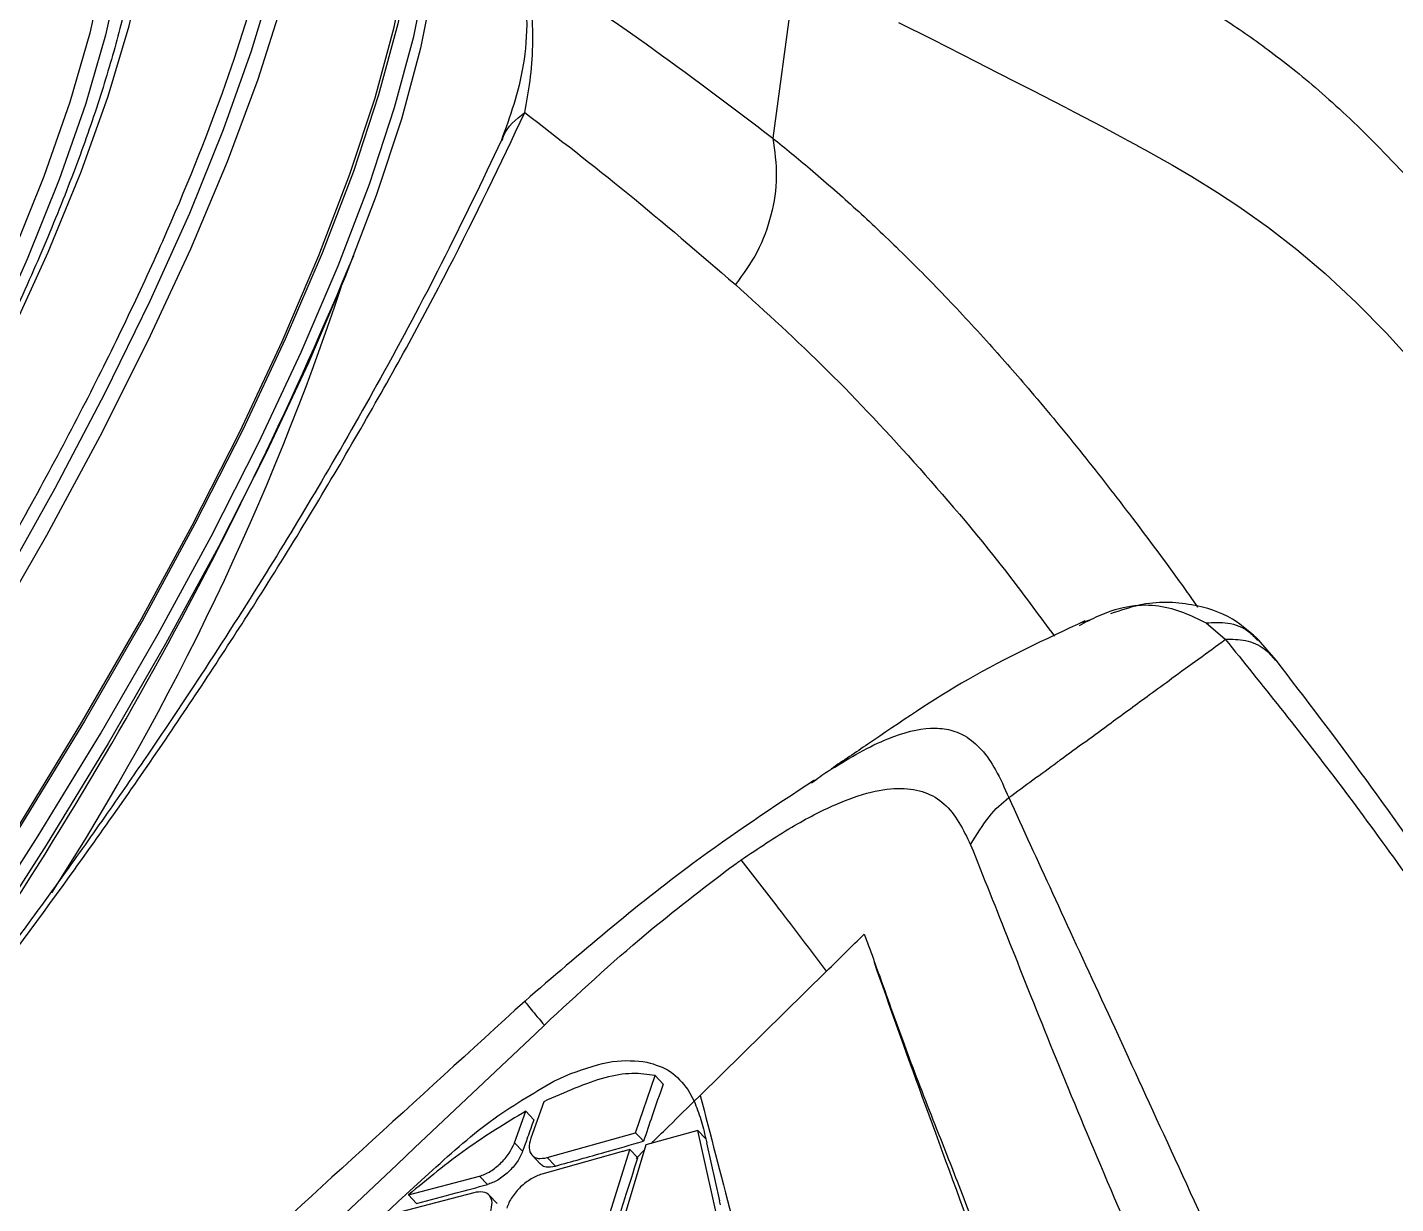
# Model space of a CAD drawing. Extents: x 832 to 912, y 781 to 934.
# Drawn here: x 900.646 to 902.636, y 814.462 to 816.172 of the extents above; entities that cross this region are included whole.
import ezdxf

# ---------------------------------------------------------------- set-up
doc = ezdxf.new("R2010")
doc.units = 0
doc.header["$MEASUREMENT"] = 0
doc.layers.add('1', color=4, linetype='Continuous')

# ---------------------------------------------------------------- blocks, each defined once
blk = doc.blocks.new('2026 SOVEREIGN HL')
at = {"layer": '1', "color": 3, "linetype": 'Continuous', "lineweight": 25}
for p, q in [((70.0343, 19.16), (70.0013, 18.9159)), ((70.4631, 18.2156), (70.448, 18.2111)), ((70.6313, 18.2113), (70.6593, 18.1876)), ((70.7332, 18.157), (70.7072, 18.1872)), ((69.8957, 17.5244), (70.0795, 17.705)), ((69.6565, 17.6146), (69.669, 17.6265)), ((69.6827, 17.545), (69.7074, 17.5561)), ((69.8015, 17.4702), (69.83, 17.5532)), ((69.83, 17.5532), (69.8418, 17.5409)), ((69.8775, 17.5329), (69.8869, 17.5158)), ((69.668, 17.5152), (69.6491, 17.4621)), ((69.8869, 17.5158), (69.8957, 17.5244)), ((69.6257, 17.4557), (69.642, 17.5014)), ((69.6537, 17.4891), (69.642, 17.5014)), ((69.892, 17.4733), (69.8166, 17.4525)), ((69.9268, 17.3189), (69.892, 17.4733)), ((69.892, 17.4733), (69.9036, 17.4611)), ((69.6257, 17.4557), (69.6374, 17.4434)), ((69.6733, 17.4339), (69.8015, 17.4702)), ((69.8166, 17.4525), (69.7755, 17.3165)), ((69.9036, 17.4611), (69.9051, 17.4553)), ((69.905, 17.4554), (69.9235, 17.371)), ((69.6511, 17.4374), (69.6628, 17.4251)), ((69.7808, 17.4423), (69.6651, 17.4098)), ((69.6733, 17.4339), (69.685, 17.4217)), ((69.7508, 17.3103), (69.7934, 17.4459)), ((69.7934, 17.4459), (69.8051, 17.4337)), ((69.8023, 17.4328), (69.8142, 17.4446)), ((69.4713, 17.3797), (69.5745, 17.407)), ((69.5745, 17.407), (69.5861, 17.3947)), ((69.5662, 17.383), (69.4365, 17.3489)), ((69.4713, 17.3797), (69.483, 17.3675)), ((69.6002, 17.3671), (69.5885, 17.3793)), ((69.9234, 17.3711), (69.9247, 17.3654))]:
    blk.add_line(p, q, dxfattribs=at)
at = {"layer": '1', "color": 3, "linetype": 'Continuous', "lineweight": 25, "flags": 128}
for points in [[(69.2749, 19.1493), (69.2427, 19.0425), (69.2019, 18.9281), (69.1527, 18.8066), (69.0952, 18.6788), (69.0299, 18.5453), (68.957, 18.4068), (68.8769, 18.2641)], [(69.2597, 19.6419), (69.272, 19.6302), (69.3026, 19.5879), (69.3238, 19.5344), (69.3356, 19.4701), (69.3378, 19.3954), (69.3305, 19.3106), (69.3137, 19.2163), (69.2876, 19.1129), (69.2521, 19.0011), (69.2076, 18.8814), (69.1543, 18.7546), (69.0925, 18.6214), (69.0226, 18.4824), (68.9448, 18.3385), (68.8598, 18.1904), (68.7678, 18.0391), (68.6695, 17.8853), (68.5655, 17.73)], [(68.4041, 17.7969), (68.501, 17.942), (68.5922, 18.0854), (68.6774, 18.2265), (68.7559, 18.3643), (68.8273, 18.498), (68.8913, 18.6269), (68.9473, 18.7502), (68.9952, 18.8671), (69.0346, 18.9771), (69.0653, 19.0794), (69.0871, 19.1735), (69.0999, 19.2587), (69.1036, 19.3347), (69.0982, 19.4009), (69.0837, 19.457), (69.0602, 19.5026), (69.0278, 19.5376), (68.9868, 19.5616), (68.9374, 19.5745), (68.8798, 19.5763), (68.8144, 19.5669), (68.7634, 19.5535)], [(69.3561, 19.5657), (69.3977, 19.5426), (69.433, 19.5077), (69.4594, 19.462), (69.4769, 19.4058), (69.4853, 19.3393), (69.4845, 19.2629), (69.4747, 19.1771), (69.4558, 19.0823), (69.4279, 18.9789), (69.3912, 18.8676), (69.3459, 18.749), (69.2922, 18.6236), (69.2304, 18.4921), (69.1609, 18.3553), (69.0839, 18.2139), (69, 18.0685), (68.9096, 17.9201), (68.8131, 17.7694), (68.711, 17.6172)], [(68.7082, 17.6168), (68.81, 17.7686), (68.9062, 17.9188), (68.9963, 18.0668), (69.08, 18.2117), (69.1567, 18.3527), (69.226, 18.4891), (69.2876, 18.6202), (69.3412, 18.7452), (69.3863, 18.8635), (69.4229, 18.9745), (69.4507, 19.0775), (69.4696, 19.1721), (69.4794, 19.2576), (69.4801, 19.3337), (69.4718, 19.4), (69.4544, 19.4561), (69.428, 19.5017), (69.3971, 19.5332)], [(68.7344, 17.5987), (68.8364, 17.7509), (68.9329, 17.9016), (69.0233, 18.0501), (69.1073, 18.1954), (69.1842, 18.3368), (69.2537, 18.4736), (69.3155, 18.6051), (69.3692, 18.7305), (69.4145, 18.8491), (69.4512, 18.9605), (69.4791, 19.0638), (69.498, 19.1586), (69.5078, 19.2445), (69.5086, 19.3208), (69.5002, 19.3873), (69.4843, 19.4397)], [(69.4878, 19.4356), (69.4925, 19.4253), (69.5099, 19.3692), (69.5183, 19.303), (69.5176, 19.2269), (69.5078, 19.1413), (69.4889, 19.0468), (69.4611, 18.9438), (69.4245, 18.8328), (69.3794, 18.7145), (69.3258, 18.5895), (69.2643, 18.4585), (69.1949, 18.3221), (69.1182, 18.1811), (69.0346, 18.0362), (68.9444, 17.8883), (68.8482, 17.738), (68.7609, 17.6073)], [(69.0606, 19.3458), (69.0631, 19.3153), (69.0617, 19.2416), (69.0509, 19.1584), (69.0309, 19.0659), (69.0017, 18.965), (68.9636, 18.8561), (68.9167, 18.7399), (68.8614, 18.6171), (68.798, 18.4885), (68.7269, 18.3549), (68.6485, 18.2172), (68.5633, 18.076), (68.4718, 17.9324), (68.3746, 17.7872)], [(69.0381, 19.2381), (69.0278, 19.1605), (69.0079, 19.0686), (68.9789, 18.9683), (68.941, 18.86), (68.8944, 18.7445), (68.8394, 18.6225), (68.7764, 18.4947), (68.7057, 18.3619), (68.6278, 18.225), (68.5431, 18.0847), (68.4522, 17.9419), (68.3556, 17.7976)], [(70.184, 19.0843), (70.2337, 19.0592), (70.2963, 19.0275), (70.3287, 19.011), (70.3562, 18.997), (70.3785, 18.9856), (70.4094, 18.9697), (70.4252, 18.9616), (70.4401, 18.9538), (70.454, 18.9465), (70.479, 18.9334), (70.5014, 18.9214), (70.5176, 18.9126), (70.5277, 18.9071), (70.5304, 18.9056), (70.5312, 18.9052), (70.5314, 18.9051), (70.5315, 18.905), (70.5316, 18.905), (70.5316, 18.905), (70.5316, 18.905), (70.5316, 18.905), (70.5316, 18.905), (70.5316, 18.905), (70.5316, 18.905), (70.5316, 18.905), (70.5316, 18.905), (70.5428, 18.8988), (70.5826, 18.8765), (70.6108, 18.86), (70.648, 18.837), (70.6791, 18.8166), (70.722, 18.7863), (70.7633, 18.7542), (70.8045, 18.719), (70.85, 18.6765), (70.8937, 18.6323), (70.9539, 18.5662)], [(69.8015, 17.4702), (69.8081, 17.4633), (69.8132, 17.4579)]]:
    blk.add_lwpolyline(points, dxfattribs=at)
at = {"layer": '1', "color": 3, "linetype": 'Continuous', "lineweight": 25}
for centre, radius, start, end in [((63.9288, 21.0129), 5.9148, 324.52626, 337.46001), ((65.6561, 19.9352), 3.9174, 327.3035, 341.6098)]:
    blk.add_arc(centre, radius, start, end, dxfattribs=at)
for points, knots in [([(69.0205, 19.6877), (69.0585, 19.6898), (69.1345, 19.6942), (69.2158, 19.6558), (69.2713, 19.5851), (69.2979, 19.4802), (69.2956, 19.3437), (69.2644, 19.1777), (69.2048, 18.9851), (69.1178, 18.7691), (69.005, 18.5336), (68.868, 18.2824), (68.7105, 18.0201), (68.5901, 17.8403), (68.5299, 17.7504)], [0, 0, 0, 0, 0.083333, 0.166667, 0.25, 0.333333, 0.416667, 0.5, 0.583333, 0.666667, 0.75, 0.833334, 0.916667, 1, 1, 1, 1]), ([(69.0181, 19.4776), (69.0209, 19.476), (69.0347, 19.4679), (69.0512, 19.4459), (69.0696, 19.4089), (69.081, 19.3625), (69.0855, 19.3053), (69.0827, 19.2395), (69.0723, 19.1649), (69.0543, 19.0818), (69.0284, 18.9908), (68.9949, 18.8923), (68.9537, 18.7868), (68.9051, 18.6752), (68.8493, 18.5579), (68.7866, 18.4357), (68.7172, 18.3093), (68.6417, 18.1793), (68.5603, 18.0466), (68.4763, 17.9155), (68.4173, 17.8285), (68.3891, 17.7869)], [0, 0, 0, 0, 0.0158, 0.077329, 0.130201, 0.186317, 0.240533, 0.29426, 0.348002, 0.401943, 0.456123, 0.510516, 0.565083, 0.619785, 0.674592, 0.729479, 0.784428, 0.839425, 0.894459, 0.949521, 1, 1, 1, 1]), ([(70.0743, 19.4063), (70.0821, 19.4022), (70.0981, 19.3938), (70.1223, 19.3811), (70.1472, 19.3681), (70.1714, 19.3554), (70.1911, 19.345), (70.2084, 19.336), (70.2268, 19.3264), (70.252, 19.3132), (70.2835, 19.2967), (70.317, 19.2791), (70.3495, 19.262), (70.3779, 19.2471), (70.4024, 19.2341), (70.4249, 19.2222), (70.4489, 19.2093), (70.4754, 19.195), (70.5022, 19.1804), (70.5269, 19.1666), (70.5629, 19.1464), (70.6113, 19.1182), (70.6748, 19.0785), (70.7425, 19.0299), (70.8179, 18.9672), (70.9046, 18.882), (71.0038, 18.772), (71.1141, 18.6383), (71.2249, 18.4951), (71.334, 18.3479), (71.4377, 18.2026), (71.5446, 18.0475), (71.6554, 17.8813), (71.7674, 17.7083), (71.8815, 17.5276), (71.9955, 17.3433), (72.111, 17.1531), (72.2277, 16.9579), (72.3824, 16.6955), (72.5764, 16.3611), (72.8078, 15.9543), (73.0388, 15.5396), (73.27, 15.1208), (73.4131, 14.8345), (73.4843, 14.6919)], [0, 0, 0, 0, 0.012691, 0.025767, 0.039229, 0.053076, 0.064993, 0.071299, 0.081164, 0.094836, 0.112316, 0.132605, 0.14943, 0.165576, 0.178945, 0.189536, 0.202509, 0.218249, 0.232821, 0.246223, 0.258456, 0.291037, 0.323734, 0.356526, 0.38936, 0.42199, 0.454134, 0.485149, 0.516802, 0.541567, 0.566067, 0.590118, 0.614247, 0.6391, 0.662283, 0.686701, 0.710756, 0.734444, 0.759427, 0.807061, 0.855031, 0.90368, 0.951997, 1, 1, 1, 1]), ([(69.6371, 19.1675), (69.6399, 19.141), (69.6457, 19.0879), (69.6376, 18.9984), (69.6189, 18.9471), (69.6065, 18.9129)], [0, 0, 0, 0, 0.249173, 0.499308, 1, 1, 1, 1]), ([(69.6406, 19.1724), (69.6985, 19.1342), (69.8137, 19.0583), (69.939, 18.9632), (70.0013, 18.916)], [0, 0, 0, 0, 0.503362, 1, 1, 1, 1]), ([(69.6406, 18.9532), (69.646, 18.9836), (69.6527, 19.0214), (69.6521, 19.0782), (69.6502, 19.1163), (69.6444, 19.1502), (69.6406, 19.1724)], [0, 0, 0, 0, 0.516581, 0.642094, 0.765388, 1, 1, 1, 1]), ([(65.4805, 14.9097), (65.4954, 14.905), (65.5217, 14.8965), (65.5566, 14.892), (65.5795, 14.891), (65.5911, 14.8911), (65.5947, 14.8911), (65.5959, 14.8912), (65.5963, 14.8912), (65.5964, 14.8912), (65.5965, 14.8912), (65.5965, 14.8912), (65.5965, 14.8912), (65.5965, 14.8912), (65.5965, 14.8912), (65.5965, 14.8912), (65.6263, 14.8912), (65.6136, 14.8927), (65.6534, 14.8961), (65.6787, 14.9014), (65.7112, 14.9089), (65.7531, 14.9211), (65.8044, 14.9392), (65.8688, 14.966), (65.9413, 15.0004), (66.0228, 15.0438), (66.1029, 15.0899), (66.1643, 15.1274), (66.2072, 15.1546), (66.2337, 15.1716), (66.2606, 15.1891), (66.2878, 15.2071), (66.312, 15.2232), (66.3347, 15.2386), (66.3575, 15.2543), (66.386, 15.274), (66.4202, 15.2979), (66.4842, 15.3434), (66.5681, 15.4049), (66.6612, 15.4756), (66.7204, 15.5216), (66.7506, 15.5453), (66.7612, 15.5536), (66.7733, 15.5632), (66.7947, 15.5801), (66.8274, 15.6062), (66.8676, 15.6387), (66.91, 15.6732), (66.9514, 15.7072), (66.989, 15.7385), (67.0247, 15.7685), (67.0604, 15.7987), (67.1271, 15.8554), (67.2155, 15.9321), (67.316, 16.0216), (67.3812, 16.0806), (67.4181, 16.1144), (67.4427, 16.137), (67.4761, 16.1679), (67.5263, 16.2146), (67.5885, 16.2732), (67.6523, 16.3343), (67.712, 16.3922), (67.7666, 16.4457), (67.8525, 16.5309), (67.9694, 16.6495), (68.1293, 16.8171), (68.2988, 17.0019), (68.4402, 17.1633), (68.5312, 17.2707), (68.5739, 17.3219), (68.6121, 17.3681), (68.6746, 17.4446), (68.7746, 17.5701), (68.8809, 17.7091), (68.9765, 17.8394), (69.0509, 17.9439), (69.1228, 18.0481), (69.192, 18.152), (69.2881, 18.3013), (69.4047, 18.4947), (69.5338, 18.7291), (69.6049, 18.8783), (69.6406, 18.9532)], [0, 0, 0, 0, 0.0215145, 0.0382231, 0.049275, 0.0525309, 0.0536757, 0.054024, 0.054147, 0.0541953, 0.0542155, 0.054224, 0.0542278, 0.0542294, 0.0542302, 0.0542305, 0.0542309, 0.0658663, 0.0777042, 0.0883525, 0.0998255, 0.1142399, 0.1350693, 0.1532576, 0.1775272, 0.2016096, 0.2232694, 0.2424301, 0.2489663, 0.2555068, 0.262051, 0.2685981, 0.2751474, 0.2792478, 0.2845731, 0.2911234, 0.298898, 0.307896, 0.3340976, 0.3537092, 0.36675, 0.3708131, 0.3722312, 0.3732407, 0.3781831, 0.3852569, 0.3930127, 0.4023259, 0.4104546, 0.4174411, 0.4243894, 0.431299, 0.43817, 0.4628618, 0.4817823, 0.4949788, 0.499442, 0.5024858, 0.5087589, 0.5181035, 0.5305057, 0.5433754, 0.5536105, 0.5637453, 0.5737807, 0.6015179, 0.6291484, 0.6641466, 0.6989752, 0.7126168, 0.7191848, 0.7250958, 0.7361294, 0.7580758, 0.7885908, 0.8061617, 0.8237217, 0.8412768, 0.8588323, 0.8763941, 0.9174204, 0.9585978, 1, 1, 1, 1]), ([(69.6077, 18.9124), (69.6083, 18.9146), (69.613, 18.9314), (69.6278, 18.9431), (69.6406, 18.9532)], [0, 0, 0, 0, 0.132989, 1, 1, 1, 1]), ([(69.6406, 18.9532), (69.6898, 18.9153), (69.788, 18.8398), (69.894, 18.7486), (69.9469, 18.7031)], [0, 0, 0, 0, 0.501645, 1, 1, 1, 1]), ([(69.6065, 18.9129), (69.5782, 18.8534), (69.5244, 18.7406), (69.4354, 18.574), (69.3496, 18.4237), (69.2622, 18.2795), (69.1778, 18.1472), (69.101, 18.0324), (69.035, 17.9367), (68.9684, 17.8426), (68.8878, 17.7323), (68.7904, 17.6033), (68.6745, 17.4558), (68.5395, 17.2906), (68.3885, 17.1137), (68.2269, 16.9324), (68.0418, 16.7332), (67.8338, 16.5193), (67.6042, 16.2948), (67.3935, 16.0987), (67.2045, 15.9301), (67.0438, 15.792), (66.901, 15.6737), (66.7828, 15.5789), (66.6897, 15.5064), (66.6241, 15.4565), (66.5725, 15.4181), (66.5215, 15.3805), (66.4551, 15.3327), (66.3736, 15.2757), (66.2852, 15.2165), (66.2005, 15.1627), (66.1278, 15.119), (66.0684, 15.0855), (66.0187, 15.0592), (65.9717, 15.0358), (65.9213, 15.0128), (65.8659, 14.9909), (65.8185, 14.9764), (65.7886, 14.9702), (65.7838, 14.9668), (65.7814, 14.9651)], [0, 0, 0, 0, 0.035233, 0.066778, 0.094695, 0.119027, 0.145937, 0.166549, 0.18087, 0.197245, 0.216811, 0.239717, 0.265991, 0.295669, 0.328489, 0.361939, 0.395475, 0.44033, 0.485361, 0.530564, 0.564577, 0.598359, 0.628394, 0.653635, 0.674034, 0.689556, 0.697814, 0.709342, 0.725144, 0.745213, 0.76935, 0.79292, 0.813873, 0.832207, 0.84794, 0.863522, 0.884035, 0.909391, 0.937921, 0.968247, 1, 1, 1, 1]), ([(70.0013, 18.9159), (70.0039, 18.8974), (70.009, 18.8604), (70.0003, 18.8038), (69.9807, 18.7496), (69.9581, 18.7186), (69.9469, 18.7031)], [0, 0, 0, 0, 0.25, 0.500001, 0.749999, 1, 1, 1, 1]), ([(70.0013, 18.9159), (70.0194, 18.9013), (70.058, 18.8699), (70.1179, 18.8172), (70.1818, 18.7573), (70.2477, 18.6911), (70.3127, 18.6211), (70.3809, 18.5433), (70.45, 18.4598), (70.5251, 18.3629), (70.5806, 18.2888), (70.6131, 18.2425), (70.6188, 18.2344)], [0, 0, 0, 0, 0.093978, 0.201108, 0.306979, 0.417128, 0.530147, 0.627151, 0.747125, 0.858966, 0.975297, 1, 1, 1, 1]), ([(69.9469, 18.7031), (69.9913, 18.6628), (70.0791, 18.5833), (70.2131, 18.4398), (70.3223, 18.312), (70.3898, 18.2203), (70.4107, 18.1919)], [0, 0, 0, 0, 0.2991649, 0.5907231, 0.873613, 1, 1, 1, 1]), ([(70.447, 18.2076), (70.4564, 18.2125), (70.5, 18.2355), (70.567, 18.2428), (70.6097, 18.2218), (70.6313, 18.2113)], [0, 0, 0, 0, 0.119711, 0.554858, 1, 1, 1, 1]), ([(70.7097, 18.1846), (70.6969, 18.1962), (70.6686, 18.2221), (70.6089, 18.2409), (70.5471, 18.2432), (70.5064, 18.2292), (70.4924, 18.2245)], [0, 0, 0, 0, 0.233875, 0.51767, 0.834913, 1, 1, 1, 1]), ([(70.4551, 18.2142), (70.3972, 18.1872), (70.2845, 18.1347), (70.1668, 18.0532), (70.1038, 18.0109), (70.086, 17.999)], [0, 0, 0, 0, 0.431437, 0.839964, 1, 1, 1, 1]), ([(70.6313, 18.2113), (70.6419, 18.2118), (70.6638, 18.213), (70.6908, 18.2031), (70.7021, 18.1905), (70.7063, 18.1859)], [0, 0, 0, 0, 0.37231, 0.768463, 1, 1, 1, 1]), ([(70.3443, 17.9573), (70.3678, 17.9745), (70.3928, 17.9928), (70.4424, 18.029), (70.4872, 18.0618), (70.5413, 18.1013), (70.5968, 18.1418), (70.6335, 18.1686), (70.6594, 18.1875)], [0, 0, 0, 0, 0.223795, 0.237965, 0.472856, 0.65037, 0.753446, 1, 1, 1, 1]), ([(70.6592, 18.1876), (70.6692, 18.1875), (70.6897, 18.1874), (70.716, 18.1761), (70.7273, 18.1627), (70.7324, 18.1567)], [0, 0, 0, 0, 0.342722, 0.704827, 1, 1, 1, 1]), ([(70.6593, 18.1875), (70.7126, 18.1214), (70.8195, 17.9887), (70.9979, 17.7404), (71.1824, 17.4616), (71.3711, 17.1541), (71.5616, 16.822), (71.7528, 16.4674), (71.9432, 16.0944), (72.1323, 15.7065), (72.3199, 15.306), (72.5066, 14.8939), (72.6929, 14.4737), (72.818, 14.1888), (72.8804, 14.0466)], [0, 0, 0, 0, 0.083648, 0.167745, 0.251461, 0.334457, 0.417447, 0.500935, 0.584376, 0.667337, 0.750217, 0.833366, 0.916826, 1, 1, 1, 1]), ([(72.9554, 14.0657), (72.9199, 14.1437), (72.8486, 14.3008), (72.7462, 14.5262), (72.6513, 14.7318), (72.5668, 14.9134), (72.4938, 15.0688), (72.4334, 15.1962), (72.3863, 15.2949), (72.3462, 15.3781), (72.3072, 15.4588), (72.245, 15.5865), (72.1561, 15.7666), (72.0456, 15.9859), (71.9286, 16.2129), (71.803, 16.4508), (71.6583, 16.7163), (71.5165, 16.9663), (71.3818, 17.1944), (71.2579, 17.3971), (71.128, 17.6008), (70.9946, 17.8001), (70.8595, 17.9922), (70.7759, 18.1013), (70.733, 18.1572)], [0, 0, 0, 0, 0.046373, 0.093378, 0.134795, 0.17055, 0.203869, 0.230109, 0.249305, 0.26525, 0.282156, 0.300025, 0.345965, 0.397332, 0.442957, 0.497267, 0.560092, 0.630984, 0.682759, 0.738301, 0.797845, 0.861658, 0.928995, 1, 1, 1, 1]), ([(70.0863, 17.9986), (70.1001, 18.0071), (70.1292, 18.0251), (70.1803, 18.0493), (70.2238, 18.0601), (70.2581, 18.0571), (70.2832, 18.0472), (70.3058, 18.0278), (70.3266, 17.9978), (70.3382, 17.9713), (70.3443, 17.9573)], [0, 0, 0, 0, 0.090302, 0.190521, 0.370731, 0.467955, 0.572097, 0.704877, 0.844026, 1, 1, 1, 1]), ([(70.0575, 17.9786), (70.0656, 17.9848), (70.0756, 17.9924), (70.0845, 17.9976), (70.0863, 17.9986)], [0, 0, 0, 0, 0.802031, 1, 1, 1, 1]), ([(70.0618, 17.9828), (70.002, 17.9433), (69.8546, 17.8458), (69.7206, 17.7303), (69.6409, 17.6616)], [0, 0, 0, 0, 0.405354, 1, 1, 1, 1]), ([(69.9551, 17.8667), (69.9798, 17.8833), (70.0262, 17.9146), (70.0908, 17.948), (70.1449, 17.9672), (70.1891, 17.9727), (70.2242, 17.9662), (70.2624, 17.9432), (70.2781, 17.911), (70.2889, 17.8888)], [0, 0, 0, 0, 0.146336, 0.274476, 0.391484, 0.504323, 0.618702, 0.738434, 1, 1, 1, 1]), ([(70.2889, 17.8888), (70.2977, 17.9035), (70.3154, 17.933), (70.3346, 17.9492), (70.3443, 17.9573)], [0, 0, 0, 0, 0.496985, 1, 1, 1, 1]), ([(70.3443, 17.9573), (70.3651, 17.912), (70.4065, 17.8214), (70.4781, 17.6668), (70.5575, 17.4938), (70.6475, 17.2985), (70.748, 17.0801), (70.8612, 16.8404), (70.9821, 16.5825), (71.1231, 16.2811), (71.2824, 15.9363), (71.4568, 15.5507), (71.63, 15.1579), (71.801, 14.7596), (71.9692, 14.3579), (72.0783, 14.0879), (72.1328, 13.953)], [0, 0, 0, 0, 0.06234, 0.124818, 0.187363, 0.250453, 0.313852, 0.376637, 0.439459, 0.502671, 0.586016, 0.668823, 0.751617, 0.834543, 0.917364, 1, 1, 1, 1]), ([(70.2889, 17.8888), (70.3074, 17.8424), (70.3445, 17.7495), (70.4072, 17.5905), (70.4809, 17.4139), (70.5667, 17.2153), (70.6663, 16.9947), (70.7802, 16.7547), (70.9038, 16.4988), (71.0494, 16.2023), (71.2151, 15.8658), (71.3975, 15.491), (71.5792, 15.1101), (71.7582, 14.724), (71.9336, 14.3342), (72.0458, 14.0715), (72.1019, 13.9403)], [0, 0, 0, 0, 0.062319, 0.124752, 0.187451, 0.250906, 0.314486, 0.37751, 0.440611, 0.503896, 0.587131, 0.669779, 0.75236, 0.835034, 0.917583, 1, 1, 1, 1]), ([(69.669, 17.6265), (69.7178, 17.6718), (69.8056, 17.7535), (69.8988, 17.8245), (69.9403, 17.8561)], [0, 0, 0, 0, 0.554842, 1, 1, 1, 1]), ([(69.9403, 17.8561), (69.9431, 17.8581), (69.948, 17.8617), (69.953, 17.8651), (69.9551, 17.8667)], [0, 0, 0, 0, 0.563459, 1, 1, 1, 1]), ([(70.0795, 17.705), (70.056, 17.7359), (70.0142, 17.7909), (69.9732, 17.8435), (69.9551, 17.8667)], [0, 0, 0, 0, 0.56057, 1, 1, 1, 1]), ([(70.0795, 17.705), (70.0886, 17.714), (70.1069, 17.732), (70.1251, 17.75), (70.1343, 17.7589)], [0, 0, 0, 0, 0.499991, 1, 1, 1, 1]), ([(70.1343, 17.7589), (70.1368, 17.7521), (70.1417, 17.7385), (70.1468, 17.7246), (70.1493, 17.7177)], [0, 0, 0, 0, 0.501852, 1, 1, 1, 1]), ([(71.5699, 13.9485), (71.5189, 14.0978), (71.4167, 14.3965), (71.257, 14.8394), (71.0921, 15.2767), (70.9259, 15.7064), (70.7795, 16.0708), (70.6596, 16.3723), (70.5624, 16.6134), (70.4744, 16.8436), (70.3811, 17.0742), (70.2986, 17.3068), (70.2164, 17.5266), (70.1715, 17.6537), (70.149, 17.7174)], [0, 0, 0, 0, 0.0993043, 0.1988023, 0.2983849, 0.3983175, 0.4984056, 0.5609175, 0.6237892, 0.6873653, 0.7502552, 0.8333895, 0.9165326, 1, 1, 1, 1]), ([(70.1493, 17.7177), (70.1519, 17.7104), (70.1665, 17.67), (70.1937, 17.5925), (70.2321, 17.494), (70.2711, 17.3955), (70.3075, 17.299), (70.3501, 17.1859), (70.4023, 17.0535), (70.4655, 16.9017), (70.5341, 16.7265), (70.6062, 16.5446), (70.6851, 16.347), (70.7698, 16.1346), (70.8603, 15.908), (70.9528, 15.675), (71.0447, 15.4387), (71.1379, 15.1951), (71.2218, 14.9727), (71.2938, 14.7783), (71.356, 14.6074), (71.4209, 14.426), (71.4846, 14.2461), (71.54, 14.0879), (71.5711, 13.9942), (71.5846, 13.9536)], [0, 0, 0, 0, 0.0097381, 0.0546014, 0.100033, 0.1320562, 0.1702627, 0.2056372, 0.2487953, 0.3001589, 0.3461505, 0.3974849, 0.4466415, 0.4985921, 0.555879, 0.6112052, 0.6642788, 0.7210906, 0.7793451, 0.8161973, 0.8528832, 0.894557, 0.9379495, 0.9731378, 1, 1, 1, 1]), ([(69.641, 17.6616), (69.4833, 17.5178), (69.1657, 17.2279), (68.7018, 16.8035), (68.2618, 16.4006), (67.8608, 16.0334), (67.4617, 15.6678), (67.0552, 15.2956), (66.6322, 14.9086), (66.2807, 14.5874), (65.9979, 14.3293), (65.7814, 14.1317), (65.5638, 13.9332), (65.334, 13.7237), (65.0805, 13.4927), (64.7963, 13.2339), (64.4693, 12.9363), (64.0973, 12.5978), (63.6781, 12.2164), (63.2219, 11.801), (62.7439, 11.3655), (62.4182, 11.0681), (62.2568, 10.9207)], [0, 0, 0, 0, 0.064054, 0.129032, 0.188708, 0.243101, 0.2922, 0.351151, 0.408466, 0.464244, 0.494021, 0.523341, 0.552204, 0.582375, 0.616658, 0.65509, 0.697674, 0.749316, 0.805991, 0.867686, 0.93442, 1, 1, 1, 1]), ([(69.6421, 17.6603), (69.6417, 17.6606), (69.64, 17.6616), (69.6479, 17.6515), (69.662, 17.6348), (69.669, 17.6265)], [0, 0, 0, 0, 0.130155, 0.565127, 1, 1, 1, 1]), ([(66.0174, 14.2119), (66.4587, 14.6174), (67.1373, 15.2408), (68.348, 16.3776), (69.1193, 17.1068), (69.6565, 17.6146)], [0, 0, 0, 0, 0.360926, 0.55487, 1, 1, 1, 1]), ([(69.7074, 17.5561), (69.7284, 17.5634), (69.7704, 17.5779), (69.8022, 17.5746), (69.8181, 17.5729)], [0, 0, 0, 0, 0.500463, 1, 1, 1, 1]), ([(69.8181, 17.5729), (69.8302, 17.5692), (69.8549, 17.5616), (69.8698, 17.5426), (69.8775, 17.5329)], [0, 0, 0, 0, 0.487609, 1, 1, 1, 1]), ([(69.83, 17.5532), (69.8192, 17.5548), (69.7976, 17.5581), (69.7444, 17.5493), (69.6986, 17.5288), (69.668, 17.5152)], [0, 0, 0, 0, 0.249866, 0.500173, 1, 1, 1, 1]), ([(68.2943, 16.2965), (68.5233, 16.5077), (68.867, 16.8247), (69.2701, 17.1965), (69.47, 17.3832), (69.589, 17.4905), (69.6515, 17.5269), (69.6827, 17.545)], [0, 0, 0, 0, 0.498043, 0.747571, 0.874859, 0.937492, 1, 1, 1, 1]), ([(69.8418, 17.5409), (69.8364, 17.5255), (69.8268, 17.498), (69.8174, 17.4701), (69.8132, 17.4579)], [0, 0, 0, 0, 0.560007, 1, 1, 1, 1]), ([(69.8246, 17.4547), (69.8312, 17.4613), (69.852, 17.4816), (69.8727, 17.502), (69.8868, 17.5159)], [0, 0, 0, 0, 0.320896, 1, 1, 1, 1]), ([(69.8868, 17.5158), (69.8902, 17.5073), (69.897, 17.4904), (69.9015, 17.4709), (69.9037, 17.4612)], [0, 0, 0, 0, 0.50449, 1, 1, 1, 1]), ([(69.8956, 17.5244), (69.9104, 17.4674), (69.94, 17.3529), (69.9947, 17.1517), (70.0555, 16.9328), (70.1216, 16.6962), (70.1917, 16.4446), (70.2775, 16.1329), (70.3789, 15.7562), (70.4922, 15.3123), (70.6033, 14.8524), (70.6708, 14.5368), (70.7045, 14.3787)], [0, 0, 0, 0, 0.080976, 0.162707, 0.245456, 0.32577, 0.407713, 0.491267, 0.616464, 0.743326, 0.871464, 1, 1, 1, 1]), ([(69.642, 17.5014), (69.613, 17.484), (69.5552, 17.4492), (69.4993, 17.4028), (69.4713, 17.3797)], [0, 0, 0, 0, 0.500412, 1, 1, 1, 1]), ([(69.6537, 17.4891), (69.6507, 17.4806), (69.6452, 17.4654), (69.6398, 17.4501), (69.6374, 17.4434)], [0, 0, 0, 0, 0.559986, 1, 1, 1, 1]), ([(69.5745, 17.407), (69.5771, 17.4078), (69.5823, 17.4095), (69.5904, 17.4138), (69.5981, 17.4192), (69.6053, 17.4254), (69.612, 17.4326), (69.6195, 17.4421), (69.6233, 17.4509), (69.6255, 17.4552), (69.6257, 17.4557)], [0, 0, 0, 0, 0.134215, 0.262198, 0.384479, 0.501624, 0.625874, 0.750924, 0.970487, 1, 1, 1, 1]), ([(69.6491, 17.4621), (69.6479, 17.4572), (69.6455, 17.4472), (69.6499, 17.4371), (69.659, 17.4316), (69.6686, 17.4332), (69.6733, 17.4339)], [0, 0, 0, 0, 0.247645, 0.498653, 0.750334, 1, 1, 1, 1]), ([(69.685, 17.4217), (69.7091, 17.4284), (69.752, 17.4403), (69.7945, 17.4525), (69.8132, 17.4579)], [0, 0, 0, 0, 0.560004, 1, 1, 1, 1]), ([(69.6374, 17.4434), (69.6364, 17.4408), (69.6344, 17.4358), (69.6296, 17.4279), (69.6237, 17.4202), (69.6168, 17.413), (69.6093, 17.4066), (69.5988, 17.3993), (69.5912, 17.3966), (69.5861, 17.3947)], [0, 0, 0, 0, 0.128104, 0.250118, 0.375936, 0.50037, 0.623706, 0.750822, 1, 1, 1, 1]), ([(69.7624, 17.2982), (69.7701, 17.3238), (69.7841, 17.3695), (69.7987, 17.4141), (69.8051, 17.4337)], [0, 0, 0, 0, 0.56, 1, 1, 1, 1]), ([(69.7934, 17.4459), (69.7911, 17.4452), (69.7868, 17.444), (69.7826, 17.4428), (69.7808, 17.4423)], [0, 0, 0, 0, 0.5599589, 1, 1, 1, 1]), ([(69.6629, 17.4252), (69.6644, 17.4239), (69.6668, 17.4218), (69.6738, 17.4198), (69.6802, 17.4209), (69.685, 17.4217)], [0, 0, 0, 0, 0.299691, 0.483495, 1, 1, 1, 1]), ([(69.483, 17.3675), (69.5023, 17.3725), (69.5368, 17.3816), (69.5711, 17.3907), (69.5862, 17.3948)], [0, 0, 0, 0, 0.560008, 1, 1, 1, 1]), ([(69.6651, 17.4098), (69.6626, 17.409), (69.6576, 17.4074), (69.6497, 17.4032), (69.6419, 17.3978), (69.6344, 17.3914), (69.6277, 17.3842), (69.6219, 17.3764), (69.6172, 17.3684), (69.6153, 17.3632), (69.6143, 17.3606)], [0, 0, 0, 0, 0.128309, 0.254492, 0.379142, 0.502802, 0.626111, 0.749677, 0.874103, 1, 1, 1, 1]), ([(69.5908, 17.3543), (69.5919, 17.3593), (69.5942, 17.3694), (69.5898, 17.3796), (69.5805, 17.3852), (69.5709, 17.3837), (69.5662, 17.383)], [0, 0, 0, 0, 0.247647, 0.498577, 0.75019, 1, 1, 1, 1])]:
    blk.add_open_spline(points, degree=3, knots=knots, dxfattribs=at)

msp = doc.modelspace()

# ---------------------------------------------------------------- block references
at = {"layer": '1'}
msp.add_blockref('2026 SOVEREIGN HL', (831.7292, 797.0948), dxfattribs=at)

doc.saveas('drawing.dxf')
